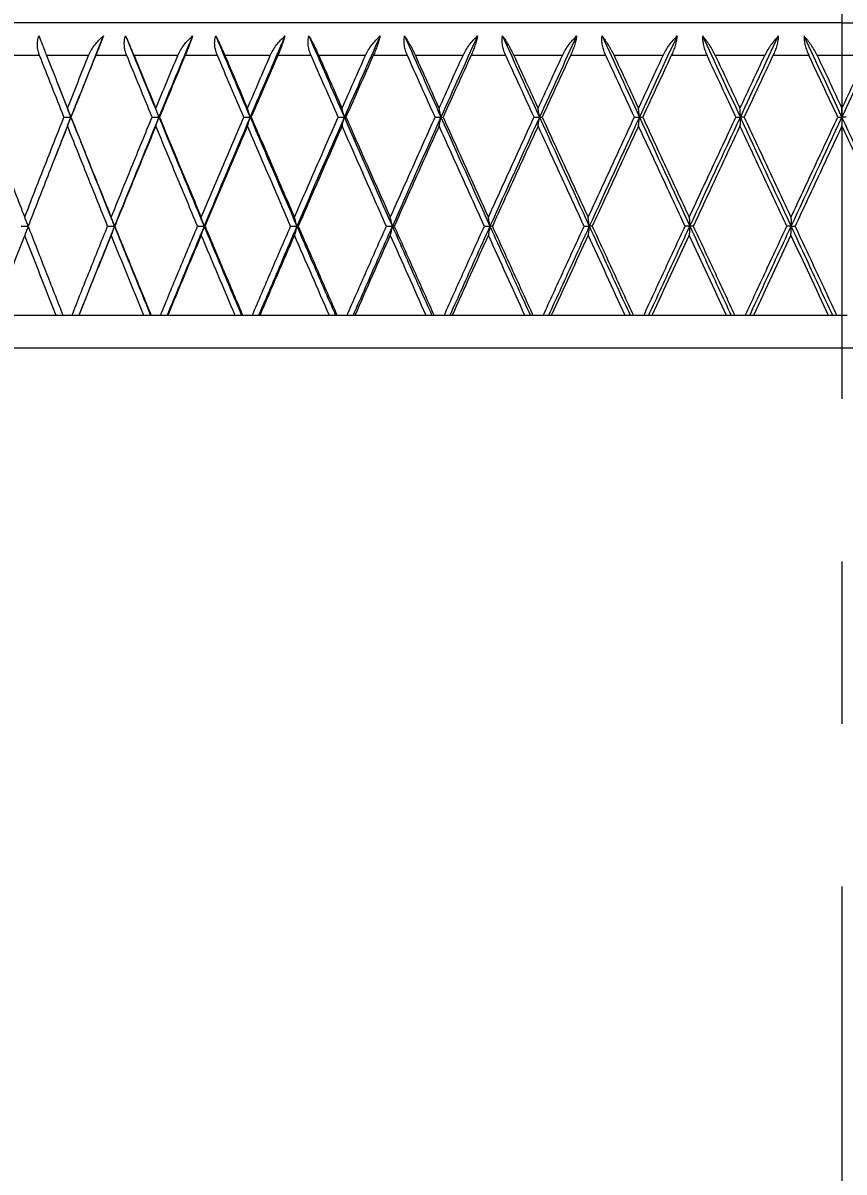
# Model space of a CAD drawing. Extents: x 1661 to 2451, y 0 to 579.
# Drawn here: x 1877.54 to 1890.18, y 260.1 to 277.78 of the extents above; entities that cross this region are included whole.
import ezdxf

# ---------------------------------------------------------------- set-up
doc = ezdxf.new("R2010")
doc.units = 0
doc.header["$LTSCALE"] = 10
doc.header["$MEASUREMENT"] = 0
doc.header["$PDMODE"] = 3
doc.header["$PDSIZE"] = -10
doc.linetypes.add('CENTER', pattern=[2, 1.25, -0.25, 0.25, -0.25])
doc.layers.get('0').update_dxf_attribs({"linetype": 'CONTINUOUS'})
doc.layers.get('DEFPOINTS').update_dxf_attribs({"linetype": 'CONTINUOUS'})
doc.layers.add('1', color=7, linetype='CONTINUOUS')
doc.layers.add('BODY', color=7, linetype='CONTINUOUS')
doc.styles.add('Daelim Dimension', font='')
doc.styles.get('Daelim Dimension').set_extended_font_data('나눔고딕')
doc.dimstyles.new('DEFAULT', dxfattribs={"dimscale": 2, "dimtxt": 2, "dimasz": 2, "dimexe": 0, "dimexo": 2, "dimgap": 1, "dimtad": 1, "dimdec": 0, "dimzin": 9, "dimdsep": 46, "dimtxsty": 'Daelim Dimension', "dimcen": 0.5, "dimclrd": 5, "dimclre": 5, "dimclrt": 256, "dimadec": 1, "dimazin": 0, "dimtfac": 1, "dimtdec": 0, "dimtix": 1, "dimtmove": 0, "dimatfit": 3, "dimfxl": 1, "dimtolj": 1, "dimtzin": 1, "dimlwd": 9, "dimlwe": 9, "dimarcsym": 0})

# ---------------------------------------------------------------- blocks, each defined once
blk = doc.blocks.new('*D10')
at = {"color": 5, "linetype": 'ByBlock', "lineweight": 9, "ltscale": 0.5, "transparency": 16777216}
for p, q in [((2201.175, 273.281), (2210.23, 273.281)), ((2210.23, 229.281), (2210.23, 269.281)), ((2201.175, 225.281), (2210.23, 225.281))]:
    blk.add_line(p, q, dxfattribs=at)
at = {"color": 5, "lineweight": 9, "ltscale": 0.5, "transparency": 16777216}
for p, q in [((1872.627, 259.845), (1872.627, 257.735)), ((1907.627, 259.845), (1907.627, 257.735)), ((1872.627, 257.735), (1760.008, 257.735)), ((1903.627, 257.735), (1876.627, 257.735))]:
    blk.add_line(p, q, dxfattribs=at)
at = {"color": 5, "ltscale": 0.5, "transparency": 16777216}
for points in [[(2209.563, 269.281), (2210.897, 269.281), (2210.23, 273.281)], [(1876.627, 258.401), (1876.627, 257.068), (1872.627, 257.735)], [(1903.627, 258.401), (1903.627, 257.068), (1907.627, 257.735)], [(2209.563, 229.281), (2210.897, 229.281), (2210.23, 225.281)]]:
    blk.add_solid(points, dxfattribs=at)
at = {"layer": 'DEFPOINTS', "color": 0, "ltscale": 0.5, "transparency": 16777216}
for p in [(2197.175, 273.281), (2210.23, 273.281), (1907.627, 257.735), (1872.627, 255.845), (1907.627, 255.845), (2197.175, 225.281)]:
    blk.add_point(p, dxfattribs=at)
at = {"color": 7, "ltscale": 0.5, "transparency": 16777216, "insert": (1803.117, 266.359), "char_height": 10, "attachment_point": 5, "style": 'Daelim Dimension'}
blk.add_mtext('\\A1;설치구멍 %%C35', dxfattribs=at)
at = {"ltscale": 0.5, "transparency": 16777216, "insert": (2206.053, 249.281), "char_height": 4, "attachment_point": 5, "rotation": 90, "style": 'Daelim Dimension'}
blk.add_mtext('\\A1;48', dxfattribs=at)

msp = doc.modelspace()

# ---------------------------------------------------------------- linework, layer by layer
at = {"layer": '1', "color": 7, "linetype": 'Continuous', "lineweight": 18}
for p, q in [((1890.144, 277.781), (1868.144, 277.781)), ((1890.144, 277.781), (1912.144, 277.781)), ((1878.045, 273.281), (1877.087, 273.281)), ((1878.289, 273.281), (1878.153, 273.281)), ((1879.398, 273.281), (1878.397, 273.281)), ((1879.652, 273.281), (1879.51, 273.281)), ((1880.803, 273.281), (1879.764, 273.281)), ((1881.065, 273.281), (1880.919, 273.281)), ((1882.254, 273.281), (1881.182, 273.281)), ((1882.524, 273.281), (1882.373, 273.281)), ((1883.743, 273.281), (1882.644, 273.281)), ((1884.019, 273.281), (1883.865, 273.281)), ((1885.263, 273.281), (1884.142, 273.281)), ((1885.544, 273.281), (1885.387, 273.281)), ((1886.807, 273.281), (1885.669, 273.281)), ((1887.092, 273.281), (1886.933, 273.281)), ((1888.367, 273.281), (1887.218, 273.281)), ((1888.654, 273.281), (1888.494, 273.281)), ((1889.936, 273.281), (1888.781, 273.281)), ((1890.224, 273.281), (1890.064, 273.281)), ((1870.394, 272.781), (1890.144, 272.781)), ((1890.144, 272.781), (1909.894, 272.781))]:
    msp.add_line(p, q, dxfattribs=at)
at = {"layer": '1', "color": 7, "linetype": 'Continuous', "lineweight": 13}
msp.add_line((1890.144, 277.781), (1890.144, 277.281), dxfattribs=at)
at = {"layer": '1', "color": 7, "linetype": 'Continuous', "lineweight": 18}
for points, knots in [([(1877.792, 277.281), (1877.782, 277.306), (1877.774, 277.332), (1877.766, 277.37), (1877.763, 277.383), (1877.76, 277.409), (1877.758, 277.422), (1877.757, 277.461), (1877.758, 277.486), (1877.764, 277.522), (1877.767, 277.534), (1877.774, 277.558), (1877.778, 277.569), (1877.783, 277.581)], [0, 0, 0, 0, 0.25, 0.25, 0.375, 0.375, 0.5, 0.5, 0.75, 0.75, 0.875, 0.875, 1, 1, 1, 1]), ([(1877.783, 277.581), (1877.79, 277.56), (1877.799, 277.539), (1877.816, 277.493), (1877.825, 277.469), (1877.84, 277.432), (1877.845, 277.419), (1877.855, 277.392), (1877.86, 277.379), (1877.876, 277.338), (1877.887, 277.31), (1877.899, 277.281)], [0, 0, 0, 0, 0.25, 0.25, 0.5, 0.5, 0.625, 0.625, 0.75, 0.75, 1, 1, 1, 1]), ([(1878.546, 277.281), (1878.558, 277.31), (1878.571, 277.338), (1878.603, 277.392), (1878.621, 277.418), (1878.66, 277.469), (1878.681, 277.493), (1878.725, 277.539), (1878.748, 277.56), (1878.773, 277.581)], [0, 0, 0, 0, 0.25, 0.25, 0.5, 0.5, 0.75, 0.75, 1, 1, 1, 1]), ([(1878.773, 277.581), (1878.764, 277.558), (1878.755, 277.535), (1878.741, 277.498), (1878.737, 277.486), (1878.727, 277.461), (1878.722, 277.448), (1878.707, 277.409), (1878.696, 277.383), (1878.681, 277.345), (1878.676, 277.332), (1878.666, 277.306), (1878.66, 277.293), (1878.655, 277.281)], [0, 0, 0, 0, 0.25, 0.25, 0.375, 0.375, 0.5, 0.5, 0.75, 0.75, 0.875, 0.875, 1, 1, 1, 1]), ([(1879.134, 277.281), (1879.124, 277.306), (1879.115, 277.332), (1879.106, 277.37), (1879.103, 277.383), (1879.099, 277.409), (1879.097, 277.422), (1879.095, 277.461), (1879.095, 277.486), (1879.1, 277.522), (1879.102, 277.534), (1879.108, 277.558), (1879.112, 277.569), (1879.116, 277.581)], [0, 0, 0, 0, 0.25, 0.25, 0.375, 0.375, 0.5, 0.5, 0.75, 0.75, 0.875, 0.875, 1, 1, 1, 1]), ([(1879.116, 277.581), (1879.125, 277.56), (1879.135, 277.539), (1879.155, 277.493), (1879.166, 277.469), (1879.182, 277.432), (1879.187, 277.419), (1879.199, 277.392), (1879.204, 277.379), (1879.222, 277.338), (1879.234, 277.31), (1879.245, 277.281)], [0, 0, 0, 0, 0.25, 0.25, 0.5, 0.5, 0.625, 0.625, 0.75, 0.75, 1, 1, 1, 1]), ([(1879.919, 277.281), (1879.931, 277.31), (1879.945, 277.338), (1879.978, 277.392), (1879.995, 277.418), (1880.035, 277.469), (1880.055, 277.493), (1880.099, 277.539), (1880.122, 277.56), (1880.146, 277.581)], [0, 0, 0, 0, 0.25, 0.25, 0.5, 0.5, 0.75, 0.75, 1, 1, 1, 1]), ([(1880.146, 277.581), (1880.139, 277.558), (1880.131, 277.535), (1880.118, 277.498), (1880.114, 277.486), (1880.104, 277.461), (1880.099, 277.448), (1880.085, 277.409), (1880.075, 277.383), (1880.059, 277.345), (1880.054, 277.332), (1880.043, 277.306), (1880.038, 277.293), (1880.033, 277.281)], [0, 0, 0, 0, 0.25, 0.25, 0.375, 0.375, 0.5, 0.5, 0.75, 0.75, 0.875, 0.875, 1, 1, 1, 1]), ([(1880.53, 277.281), (1880.519, 277.306), (1880.51, 277.332), (1880.5, 277.37), (1880.497, 277.383), (1880.492, 277.409), (1880.49, 277.422), (1880.486, 277.461), (1880.486, 277.486), (1880.489, 277.522), (1880.491, 277.534), (1880.496, 277.558), (1880.499, 277.569), (1880.503, 277.581)], [0, 0, 0, 0, 0.25, 0.25, 0.375, 0.375, 0.5, 0.5, 0.75, 0.75, 0.875, 0.875, 1, 1, 1, 1]), ([(1880.503, 277.581), (1880.514, 277.56), (1880.525, 277.539), (1880.548, 277.493), (1880.559, 277.469), (1880.577, 277.432), (1880.583, 277.419), (1880.596, 277.392), (1880.602, 277.379), (1880.62, 277.338), (1880.633, 277.31), (1880.645, 277.281)], [0, 0, 0, 0, 0.25, 0.25, 0.5, 0.5, 0.625, 0.625, 0.75, 0.75, 1, 1, 1, 1]), ([(1881.342, 277.281), (1881.355, 277.31), (1881.369, 277.338), (1881.402, 277.392), (1881.42, 277.418), (1881.459, 277.469), (1881.479, 277.493), (1881.523, 277.539), (1881.545, 277.56), (1881.569, 277.581)], [0, 0, 0, 0, 0.25, 0.25, 0.5, 0.5, 0.75, 0.75, 1, 1, 1, 1]), ([(1881.569, 277.581), (1881.563, 277.558), (1881.556, 277.535), (1881.544, 277.498), (1881.54, 277.486), (1881.531, 277.461), (1881.526, 277.448), (1881.512, 277.409), (1881.502, 277.383), (1881.486, 277.345), (1881.481, 277.332), (1881.47, 277.306), (1881.465, 277.293), (1881.46, 277.281)], [0, 0, 0, 0, 0.25, 0.25, 0.375, 0.375, 0.5, 0.5, 0.75, 0.75, 0.875, 0.875, 1, 1, 1, 1]), ([(1881.972, 277.281), (1881.961, 277.306), (1881.952, 277.332), (1881.94, 277.37), (1881.937, 277.383), (1881.932, 277.409), (1881.93, 277.422), (1881.925, 277.461), (1881.924, 277.486), (1881.926, 277.522), (1881.927, 277.534), (1881.931, 277.558), (1881.934, 277.569), (1881.937, 277.581)], [0, 0, 0, 0, 0.25, 0.25, 0.375, 0.375, 0.5, 0.5, 0.75, 0.75, 0.875, 0.875, 1, 1, 1, 1]), ([(1881.937, 277.581), (1881.949, 277.56), (1881.962, 277.539), (1881.987, 277.493), (1882, 277.469), (1882.019, 277.432), (1882.026, 277.419), (1882.039, 277.392), (1882.046, 277.379), (1882.065, 277.338), (1882.078, 277.31), (1882.091, 277.281)], [0, 0, 0, 0, 0.25, 0.25, 0.5, 0.5, 0.625, 0.625, 0.75, 0.75, 1, 1, 1, 1]), ([(1882.808, 277.281), (1882.821, 277.31), (1882.836, 277.338), (1882.868, 277.392), (1882.886, 277.418), (1882.925, 277.469), (1882.945, 277.493), (1882.988, 277.539), (1883.01, 277.56), (1883.034, 277.581)], [0, 0, 0, 0, 0.25, 0.25, 0.5, 0.5, 0.75, 0.75, 1, 1, 1, 1]), ([(1883.034, 277.581), (1883.028, 277.558), (1883.022, 277.535), (1883.011, 277.498), (1883.007, 277.486), (1882.999, 277.461), (1882.995, 277.448), (1882.981, 277.409), (1882.972, 277.383), (1882.956, 277.345), (1882.951, 277.332), (1882.94, 277.306), (1882.934, 277.293), (1882.929, 277.281)], [0, 0, 0, 0, 0.25, 0.25, 0.375, 0.375, 0.5, 0.5, 0.75, 0.75, 0.875, 0.875, 1, 1, 1, 1]), ([(1883.454, 277.281), (1883.443, 277.306), (1883.433, 277.332), (1883.421, 277.37), (1883.418, 277.383), (1883.412, 277.409), (1883.409, 277.422), (1883.403, 277.461), (1883.402, 277.486), (1883.402, 277.522), (1883.403, 277.534), (1883.406, 277.558), (1883.408, 277.569), (1883.411, 277.581)], [0, 0, 0, 0, 0.25, 0.25, 0.375, 0.375, 0.5, 0.5, 0.75, 0.75, 0.875, 0.875, 1, 1, 1, 1]), ([(1883.411, 277.581), (1883.425, 277.56), (1883.438, 277.539), (1883.466, 277.493), (1883.48, 277.469), (1883.501, 277.432), (1883.508, 277.419), (1883.522, 277.392), (1883.529, 277.379), (1883.55, 277.338), (1883.563, 277.31), (1883.576, 277.281)], [0, 0, 0, 0, 0.25, 0.25, 0.5, 0.5, 0.625, 0.625, 0.75, 0.75, 1, 1, 1, 1]), ([(1884.31, 277.281), (1884.323, 277.31), (1884.338, 277.338), (1884.37, 277.392), (1884.388, 277.418), (1884.426, 277.469), (1884.446, 277.493), (1884.488, 277.539), (1884.51, 277.56), (1884.533, 277.581)], [0, 0, 0, 0, 0.25, 0.25, 0.5, 0.5, 0.75, 0.75, 1, 1, 1, 1]), ([(1884.533, 277.581), (1884.529, 277.558), (1884.523, 277.535), (1884.514, 277.498), (1884.51, 277.486), (1884.502, 277.461), (1884.498, 277.448), (1884.485, 277.409), (1884.476, 277.383), (1884.46, 277.345), (1884.455, 277.332), (1884.444, 277.306), (1884.439, 277.293), (1884.433, 277.281)], [0, 0, 0, 0, 0.25, 0.25, 0.375, 0.375, 0.5, 0.5, 0.75, 0.75, 0.875, 0.875, 1, 1, 1, 1]), ([(1884.969, 277.281), (1884.958, 277.306), (1884.948, 277.332), (1884.935, 277.37), (1884.931, 277.383), (1884.925, 277.409), (1884.922, 277.422), (1884.915, 277.461), (1884.912, 277.486), (1884.912, 277.522), (1884.912, 277.534), (1884.914, 277.558), (1884.915, 277.569), (1884.917, 277.581)], [0, 0, 0, 0, 0.25, 0.25, 0.375, 0.375, 0.5, 0.5, 0.75, 0.75, 0.875, 0.875, 1, 1, 1, 1]), ([(1884.917, 277.581), (1884.933, 277.56), (1884.948, 277.539), (1884.978, 277.493), (1884.993, 277.469), (1885.015, 277.432), (1885.023, 277.419), (1885.037, 277.392), (1885.045, 277.379), (1885.066, 277.338), (1885.08, 277.31), (1885.093, 277.281)], [0, 0, 0, 0, 0.25, 0.25, 0.5, 0.5, 0.625, 0.625, 0.75, 0.75, 1, 1, 1, 1]), ([(1885.84, 277.281), (1885.853, 277.31), (1885.868, 277.338), (1885.9, 277.392), (1885.918, 277.418), (1885.956, 277.469), (1885.975, 277.493), (1886.016, 277.539), (1886.037, 277.56), (1886.059, 277.581)], [0, 0, 0, 0, 0.25, 0.25, 0.5, 0.5, 0.75, 0.75, 1, 1, 1, 1]), ([(1886.059, 277.581), (1886.056, 277.558), (1886.052, 277.535), (1886.043, 277.498), (1886.04, 277.486), (1886.033, 277.461), (1886.029, 277.448), (1886.017, 277.409), (1886.008, 277.383), (1885.993, 277.345), (1885.987, 277.332), (1885.976, 277.306), (1885.971, 277.293), (1885.965, 277.281)], [0, 0, 0, 0, 0.25, 0.25, 0.375, 0.375, 0.5, 0.5, 0.75, 0.75, 0.875, 0.875, 1, 1, 1, 1]), ([(1886.509, 277.281), (1886.498, 277.306), (1886.487, 277.332), (1886.474, 277.37), (1886.47, 277.383), (1886.463, 277.409), (1886.46, 277.422), (1886.452, 277.461), (1886.448, 277.486), (1886.446, 277.522), (1886.446, 277.534), (1886.447, 277.558), (1886.448, 277.569), (1886.45, 277.581)], [0, 0, 0, 0, 0.25, 0.25, 0.375, 0.375, 0.5, 0.5, 0.75, 0.75, 0.875, 0.875, 1, 1, 1, 1]), ([(1886.45, 277.581), (1886.466, 277.56), (1886.482, 277.539), (1886.515, 277.493), (1886.531, 277.469), (1886.554, 277.432), (1886.562, 277.419), (1886.577, 277.392), (1886.585, 277.379), (1886.607, 277.338), (1886.622, 277.31), (1886.635, 277.281)], [0, 0, 0, 0, 0.25, 0.25, 0.5, 0.5, 0.625, 0.625, 0.75, 0.75, 1, 1, 1, 1]), ([(1887.391, 277.281), (1887.404, 277.31), (1887.419, 277.338), (1887.451, 277.392), (1887.469, 277.418), (1887.505, 277.469), (1887.525, 277.493), (1887.564, 277.539), (1887.584, 277.56), (1887.605, 277.581)], [0, 0, 0, 0, 0.25, 0.25, 0.5, 0.5, 0.75, 0.75, 1, 1, 1, 1]), ([(1887.605, 277.581), (1887.604, 277.558), (1887.6, 277.535), (1887.593, 277.498), (1887.59, 277.486), (1887.584, 277.461), (1887.58, 277.448), (1887.569, 277.409), (1887.56, 277.383), (1887.545, 277.345), (1887.54, 277.332), (1887.529, 277.306), (1887.523, 277.293), (1887.517, 277.281)], [0, 0, 0, 0, 0.25, 0.25, 0.375, 0.375, 0.5, 0.5, 0.75, 0.75, 0.875, 0.875, 1, 1, 1, 1]), ([(1888, 277.581), (1887.998, 277.558), (1887.998, 277.535), (1888.001, 277.498), (1888.003, 277.486), (1888.007, 277.461), (1888.01, 277.448), (1888.019, 277.409), (1888.026, 277.383), (1888.04, 277.345), (1888.045, 277.332), (1888.055, 277.306), (1888.061, 277.293), (1888.067, 277.281)], [0, 0, 0, 0, 0.25, 0.25, 0.375, 0.375, 0.5, 0.5, 0.75, 0.75, 0.875, 0.875, 1, 1, 1, 1]), ([(1888.194, 277.281), (1888.18, 277.31), (1888.166, 277.338), (1888.136, 277.392), (1888.12, 277.418), (1888.086, 277.469), (1888.069, 277.493), (1888.035, 277.539), (1888.017, 277.56), (1888, 277.581)], [0, 0, 0, 0, 0.25, 0.25, 0.5, 0.5, 0.75, 0.75, 1, 1, 1, 1]), ([(1889.164, 277.581), (1889.144, 277.56), (1889.125, 277.539), (1889.087, 277.493), (1889.068, 277.469), (1889.042, 277.432), (1889.033, 277.419), (1889.016, 277.392), (1889.008, 277.379), (1888.984, 277.338), (1888.969, 277.31), (1888.955, 277.281)], [0, 0, 0, 0, 0.25, 0.25, 0.5, 0.5, 0.625, 0.625, 0.75, 0.75, 1, 1, 1, 1]), ([(1889.164, 277.581), (1889.163, 277.558), (1889.161, 277.535), (1889.155, 277.498), (1889.153, 277.486), (1889.147, 277.461), (1889.144, 277.448), (1889.133, 277.409), (1889.125, 277.383), (1889.11, 277.345), (1889.105, 277.332), (1889.094, 277.306), (1889.088, 277.293), (1889.082, 277.281)], [0, 0, 0, 0, 0.25, 0.25, 0.375, 0.375, 0.5, 0.5, 0.75, 0.75, 0.875, 0.875, 1, 1, 1, 1]), ([(1889.56, 277.581), (1889.56, 277.558), (1889.561, 277.535), (1889.565, 277.498), (1889.567, 277.486), (1889.572, 277.461), (1889.575, 277.448), (1889.585, 277.409), (1889.593, 277.383), (1889.607, 277.345), (1889.613, 277.332), (1889.623, 277.306), (1889.629, 277.293), (1889.635, 277.281)], [0, 0, 0, 0, 0.25, 0.25, 0.375, 0.375, 0.5, 0.5, 0.75, 0.75, 0.875, 0.875, 1, 1, 1, 1]), ([(1889.762, 277.281), (1889.749, 277.31), (1889.734, 277.338), (1889.703, 277.392), (1889.686, 277.418), (1889.652, 277.469), (1889.634, 277.493), (1889.598, 277.539), (1889.579, 277.56), (1889.56, 277.581)], [0, 0, 0, 0, 0.25, 0.25, 0.5, 0.5, 0.75, 0.75, 1, 1, 1, 1]), ([(1877.616, 274.658), (1877.608, 274.68), (1877.589, 274.724), (1877.571, 274.768), (1877.562, 274.791)], [0, 0, 0, 0, 0.485548, 1, 1, 1, 1]), ([(1877.616, 274.651), (1877.608, 274.629), (1877.589, 274.585), (1877.571, 274.541), (1877.562, 274.518)], [0, 0, 0, 0, 0.48553, 1, 1, 1, 1]), ([(1878.944, 274.654), (1878.875, 274.483), (1878.691, 274.025), (1878.509, 273.567), (1878.395, 273.281)], [0, 0, 0, 0, 0.374329, 1, 1, 1, 1]), ([(1878.944, 274.654), (1879.013, 274.483), (1879.198, 274.025), (1879.384, 273.567), (1879.501, 273.281)], [0, 0, 0, 0, 0.374329, 1, 1, 1, 1]), ([(1880.324, 274.654), (1880.253, 274.483), (1880.062, 274.025), (1879.872, 273.567), (1879.754, 273.281)], [0, 0, 0, 0, 0.374329, 1, 1, 1, 1]), ([(1880.324, 274.654), (1880.396, 274.483), (1880.588, 274.025), (1880.781, 273.567), (1880.902, 273.281)], [0, 0, 0, 0, 0.374329, 1, 1, 1, 1]), ([(1881.753, 274.654), (1881.679, 274.483), (1881.482, 274.025), (1881.286, 273.567), (1881.164, 273.281)], [0, 0, 0, 0, 0.374329, 1, 1, 1, 1]), ([(1881.753, 274.654), (1881.827, 274.483), (1882.024, 274.025), (1882.223, 273.567), (1882.348, 273.281)], [0, 0, 0, 0, 0.374329, 1, 1, 1, 1]), ([(1883.222, 274.654), (1883.146, 274.483), (1882.944, 274.025), (1882.743, 273.567), (1882.617, 273.281)], [0, 0, 0, 0, 0.374329, 1, 1, 1, 1]), ([(1883.222, 274.654), (1883.298, 274.483), (1883.5, 274.025), (1883.704, 273.567), (1883.832, 273.281)], [0, 0, 0, 0, 0.374329, 1, 1, 1, 1]), ([(1884.725, 274.654), (1884.647, 274.483), (1884.441, 274.025), (1884.236, 273.567), (1884.107, 273.281)], [0, 0, 0, 0, 0.374329, 1, 1, 1, 1]), ([(1884.725, 274.654), (1884.802, 274.483), (1885.009, 274.025), (1885.217, 273.567), (1885.347, 273.281)], [0, 0, 0, 0, 0.374329, 1, 1, 1, 1]), ([(1886.254, 274.654), (1886.176, 274.483), (1885.966, 274.025), (1885.757, 273.567), (1885.627, 273.281)], [0, 0, 0, 0, 0.374329, 1, 1, 1, 1]), ([(1886.254, 274.654), (1886.333, 274.483), (1886.542, 274.025), (1886.753, 273.567), (1886.885, 273.281)], [0, 0, 0, 0, 0.374329, 1, 1, 1, 1]), ([(1887.168, 273.281), (1887.3, 273.567), (1887.511, 274.025), (1887.723, 274.483), (1887.802, 274.654)], [0, 0, 0, 0, 0.625671, 1, 1, 1, 1]), ([(1887.802, 274.654), (1887.882, 274.483), (1888.094, 274.025), (1888.306, 273.567), (1888.439, 273.281)], [0, 0, 0, 0, 0.374329, 1, 1, 1, 1]), ([(1888.724, 273.281), (1888.857, 273.567), (1889.07, 274.025), (1889.282, 274.483), (1889.362, 274.654)], [0, 0, 0, 0, 0.625671, 1, 1, 1, 1]), ([(1890.001, 273.281), (1889.867, 273.567), (1889.655, 274.025), (1889.442, 274.483), (1889.362, 274.654)], [0, 0, 0, 0, 0.625671, 1, 1, 1, 1])]:
    msp.add_open_spline(points, degree=3, knots=knots, dxfattribs=at)
for points, degree in [([(1878.773, 277.581), (1878.605, 277.165), (1878.439, 276.749), (1878.274, 276.332)], 3), ([(1879.116, 277.581), (1879.285, 277.165), (1879.456, 276.749), (1879.628, 276.332)], 3), ([(1880.146, 277.581), (1879.972, 277.165), (1879.799, 276.749), (1879.628, 276.332)], 3), ([(1880.503, 277.581), (1880.679, 277.165), (1880.855, 276.749), (1881.033, 276.332)], 3), ([(1881.569, 277.581), (1881.389, 277.165), (1881.211, 276.749), (1881.033, 276.332)], 3), ([(1881.937, 277.581), (1882.118, 277.165), (1882.3, 276.749), (1882.483, 276.332)], 3), ([(1883.034, 277.581), (1882.849, 277.165), (1882.665, 276.749), (1882.483, 276.332)], 3), ([(1883.411, 277.581), (1883.596, 277.165), (1883.783, 276.749), (1883.97, 276.332)], 3), ([(1884.533, 277.581), (1884.344, 277.165), (1884.157, 276.749), (1883.97, 276.332)], 3), ([(1884.917, 277.581), (1885.107, 277.165), (1885.296, 276.749), (1885.487, 276.332)], 3), ([(1886.059, 277.581), (1885.868, 277.165), (1885.677, 276.749), (1885.487, 276.332)], 3), ([(1886.45, 277.581), (1886.641, 277.165), (1886.834, 276.749), (1887.026, 276.332)], 3), ([(1887.605, 277.581), (1887.412, 277.165), (1887.219, 276.749), (1887.026, 276.332)], 3), ([(1888.581, 276.332), (1888.387, 276.749), (1888.193, 277.165), (1888, 277.581)], 3), ([(1888.581, 276.332), (1888.775, 276.749), (1888.97, 277.165), (1889.164, 277.581)], 3), ([(1890.144, 276.332), (1889.949, 276.749), (1889.755, 277.165), (1889.56, 277.581)], 3), ([(1890.144, 276.332), (1890.338, 276.749), (1890.533, 277.165), (1890.727, 277.581)], 3), ([(1878.167, 276.332), (1878.104, 276.49), (1877.979, 276.807), (1877.854, 277.123), (1877.792, 277.281)], 3), ([(1877.899, 277.281), (1877.952, 277.145), (1878.059, 276.875), (1878.167, 276.604), (1878.221, 276.468)], 3), ([(1878.221, 276.468), (1878.275, 276.604), (1878.383, 276.875), (1878.491, 277.145), (1878.546, 277.281)], 3), ([(1878.655, 277.281), (1878.591, 277.123), (1878.464, 276.807), (1878.338, 276.49), (1878.275, 276.332)], 3), ([(1879.524, 276.332), (1879.459, 276.49), (1879.329, 276.807), (1879.199, 277.123), (1879.134, 277.281)], 3), ([(1879.245, 277.281), (1879.301, 277.145), (1879.413, 276.875), (1879.525, 276.604), (1879.581, 276.468)], 3), ([(1879.581, 276.468), (1879.637, 276.604), (1879.749, 276.875), (1879.862, 277.145), (1879.919, 277.281)], 3), ([(1880.033, 277.281), (1879.966, 277.123), (1879.834, 276.807), (1879.703, 276.49), (1879.637, 276.332)], 3), ([(1880.934, 276.332), (1880.866, 276.49), (1880.731, 276.807), (1880.597, 277.123), (1880.53, 277.281)], 3), ([(1880.645, 277.281), (1880.703, 277.145), (1880.818, 276.875), (1880.934, 276.604), (1880.992, 276.468)], 3), ([(1880.992, 276.468), (1881.05, 276.604), (1881.167, 276.875), (1881.284, 277.145), (1881.342, 277.281)], 3), ([(1881.46, 277.281), (1881.391, 277.123), (1881.254, 276.807), (1881.118, 276.49), (1881.051, 276.332)], 3), ([(1882.389, 276.332), (1882.319, 276.49), (1882.18, 276.807), (1882.041, 277.123), (1881.972, 277.281)], 3), ([(1882.091, 277.281), (1882.15, 277.145), (1882.269, 276.875), (1882.389, 276.604), (1882.448, 276.468)], 3), ([(1882.448, 276.468), (1882.508, 276.604), (1882.628, 276.875), (1882.748, 277.145), (1882.808, 277.281)], 3), ([(1882.929, 277.281), (1882.858, 277.123), (1882.718, 276.807), (1882.578, 276.49), (1882.508, 276.332)], 3), ([(1883.881, 276.332), (1883.809, 276.49), (1883.667, 276.807), (1883.525, 277.123), (1883.454, 277.281)], 3), ([(1883.576, 277.281), (1883.637, 277.145), (1883.759, 276.875), (1883.881, 276.604), (1883.942, 276.468)], 3), ([(1883.942, 276.468), (1884.003, 276.604), (1884.125, 276.875), (1884.248, 277.145), (1884.31, 277.281)], 3), ([(1884.433, 277.281), (1884.361, 277.123), (1884.218, 276.807), (1884.075, 276.49), (1884.003, 276.332)], 3), ([(1885.403, 276.332), (1885.331, 276.49), (1885.186, 276.807), (1885.041, 277.123), (1884.969, 277.281)], 3), ([(1885.093, 277.281), (1885.155, 277.145), (1885.279, 276.875), (1885.404, 276.604), (1885.466, 276.468)], 3), ([(1885.466, 276.468), (1885.528, 276.604), (1885.652, 276.875), (1885.777, 277.145), (1885.84, 277.281)], 3), ([(1885.965, 277.281), (1885.892, 277.123), (1885.746, 276.807), (1885.601, 276.49), (1885.528, 276.332)], 3), ([(1886.949, 276.332), (1886.876, 276.49), (1886.729, 276.807), (1886.583, 277.123), (1886.509, 277.281)], 3), ([(1886.635, 277.281), (1886.698, 277.145), (1886.824, 276.875), (1886.949, 276.604), (1887.012, 276.468)], 3), ([(1887.012, 276.468), (1887.075, 276.604), (1887.201, 276.875), (1887.327, 277.145), (1887.391, 277.281)], 3), ([(1887.517, 277.281), (1887.443, 277.123), (1887.296, 276.807), (1887.149, 276.49), (1887.076, 276.332)], 3), ([(1888.511, 276.332), (1888.437, 276.49), (1888.289, 276.807), (1888.141, 277.123), (1888.067, 277.281)], 3), ([(1888.194, 277.281), (1888.257, 277.145), (1888.384, 276.875), (1888.511, 276.604), (1888.574, 276.468)], 3), ([(1888.574, 276.468), (1888.638, 276.604), (1888.765, 276.875), (1888.892, 277.145), (1888.955, 277.281)], 3), ([(1889.082, 277.281), (1889.008, 277.123), (1888.86, 276.807), (1888.712, 276.49), (1888.638, 276.332)], 3), ([(1890.08, 276.332), (1890.006, 276.49), (1889.857, 276.807), (1889.709, 277.123), (1889.635, 277.281)], 3), ([(1889.762, 277.281), (1889.826, 277.145), (1889.953, 276.875), (1890.08, 276.604), (1890.144, 276.468)], 3), ([(1890.144, 276.468), (1890.207, 276.604), (1890.335, 276.875), (1890.462, 277.145), (1890.525, 277.281)], 3), ([(1878.052, 276.894), (1878.056, 276.884)], 1), ([(1878.066, 276.857), (1878.135, 276.682), (1878.204, 276.507), (1878.274, 276.332)], 3), ([(1876.97, 276.332), (1877.068, 276.076), (1877.264, 275.562), (1877.462, 275.048), (1877.562, 274.791)], 3), ([(1877.562, 274.791), (1877.662, 275.048), (1877.862, 275.562), (1878.065, 276.076), (1878.167, 276.332)], 3), ([(1878.274, 276.332), (1878.191, 276.123), (1878.108, 275.913), (1878.026, 275.704)], 3), ([(1878.167, 276.332), (1878.184, 276.332), (1878.22, 276.332), (1878.256, 276.332), (1878.274, 276.332)], 3), ([(1878.274, 276.332), (1878.265, 276.355), (1878.247, 276.4), (1878.229, 276.445), (1878.221, 276.468)], 3), ([(1878.221, 276.196), (1878.229, 276.219), (1878.247, 276.264), (1878.265, 276.31), (1878.274, 276.332)], 3), ([(1878.274, 276.332), (1878.274, 276.332), (1878.274, 276.332), (1878.275, 276.332), (1878.275, 276.332)], 3), ([(1878.274, 276.332), (1878.495, 275.774), (1878.718, 275.214), (1878.944, 274.654)], 3), ([(1878.275, 276.332), (1878.377, 276.076), (1878.582, 275.562), (1878.79, 275.048), (1878.894, 274.791)], 3), ([(1878.894, 274.791), (1878.998, 275.048), (1879.207, 275.562), (1879.418, 276.076), (1879.524, 276.332)], 3), ([(1879.628, 276.332), (1879.398, 275.774), (1879.17, 275.214), (1878.944, 274.654)], 3), ([(1879.524, 276.332), (1879.542, 276.332), (1879.576, 276.332), (1879.61, 276.332), (1879.628, 276.332)], 3), ([(1879.628, 276.332), (1879.62, 276.355), (1879.604, 276.4), (1879.589, 276.445), (1879.581, 276.468)], 3), ([(1879.581, 276.196), (1879.589, 276.219), (1879.604, 276.264), (1879.62, 276.31), (1879.628, 276.332)], 3), ([(1879.628, 276.332), (1879.629, 276.332), (1879.632, 276.332), (1879.635, 276.332), (1879.637, 276.332)], 3), ([(1879.628, 276.332), (1879.858, 275.774), (1880.09, 275.214), (1880.324, 274.654)], 3), ([(1879.637, 276.332), (1879.743, 276.076), (1879.957, 275.562), (1880.172, 275.048), (1880.28, 274.791)], 3), ([(1880.28, 274.791), (1880.389, 275.048), (1880.606, 275.562), (1880.824, 276.076), (1880.934, 276.332)], 3), ([(1881.033, 276.332), (1880.795, 275.774), (1880.559, 275.214), (1880.324, 274.654)], 3), ([(1880.934, 276.332), (1880.951, 276.332), (1880.984, 276.332), (1881.016, 276.332), (1881.033, 276.332)], 3), ([(1881.033, 276.332), (1881.026, 276.355), (1881.013, 276.4), (1880.999, 276.445), (1880.992, 276.468)], 3), ([(1880.992, 276.196), (1880.999, 276.219), (1881.013, 276.264), (1881.026, 276.31), (1881.033, 276.332)], 3), ([(1881.033, 276.332), (1881.036, 276.332), (1881.042, 276.332), (1881.048, 276.332), (1881.051, 276.332)], 3), ([(1881.033, 276.332), (1881.271, 275.774), (1881.511, 275.214), (1881.753, 274.654)], 3), ([(1881.051, 276.332), (1881.16, 276.076), (1881.381, 275.562), (1881.604, 275.048), (1881.715, 274.791)], 3), ([(1881.715, 274.791), (1881.827, 275.048), (1882.051, 275.562), (1882.276, 276.076), (1882.389, 276.332)], 3), ([(1882.483, 276.332), (1882.238, 275.774), (1881.994, 275.214), (1881.753, 274.654)], 3), ([(1882.389, 276.332), (1882.404, 276.332), (1882.436, 276.332), (1882.467, 276.332), (1882.483, 276.332)], 3), ([(1882.483, 276.332), (1882.477, 276.355), (1882.466, 276.4), (1882.454, 276.445), (1882.448, 276.468)], 3), ([(1882.448, 276.196), (1882.454, 276.219), (1882.466, 276.264), (1882.477, 276.31), (1882.483, 276.332)], 3), ([(1882.483, 276.332), (1882.487, 276.332), (1882.495, 276.332), (1882.504, 276.332), (1882.508, 276.332)], 3), ([(1882.483, 276.332), (1882.727, 275.774), (1882.974, 275.214), (1883.222, 274.654)], 3), ([(1882.508, 276.332), (1882.621, 276.076), (1882.848, 275.562), (1883.076, 275.048), (1883.191, 274.791)], 3), ([(1883.191, 274.791), (1883.305, 275.048), (1883.535, 275.562), (1883.765, 276.076), (1883.881, 276.332)], 3), ([(1883.97, 276.332), (1883.719, 275.774), (1883.47, 275.214), (1883.222, 274.654)], 3), ([(1883.881, 276.332), (1883.896, 276.332), (1883.925, 276.332), (1883.955, 276.332), (1883.97, 276.332)], 3), ([(1883.97, 276.332), (1883.965, 276.355), (1883.956, 276.4), (1883.947, 276.445), (1883.942, 276.468)], 3), ([(1883.942, 276.196), (1883.947, 276.219), (1883.956, 276.264), (1883.965, 276.31), (1883.97, 276.332)], 3), ([(1883.97, 276.332), (1883.975, 276.332), (1883.986, 276.332), (1883.998, 276.332), (1884.003, 276.332)], 3), ([(1883.97, 276.332), (1884.22, 275.774), (1884.472, 275.214), (1884.725, 274.654)], 3), ([(1884.003, 276.332), (1884.119, 276.076), (1884.351, 275.562), (1884.584, 275.048), (1884.701, 274.791)], 3), ([(1884.701, 274.791), (1884.817, 275.048), (1885.051, 275.562), (1885.286, 276.076), (1885.403, 276.332)], 3), ([(1885.487, 276.332), (1885.232, 275.774), (1884.978, 275.214), (1884.725, 274.654)], 3), ([(1885.403, 276.332), (1885.417, 276.332), (1885.445, 276.332), (1885.473, 276.332), (1885.487, 276.332)], 3), ([(1885.487, 276.332), (1885.483, 276.355), (1885.476, 276.4), (1885.469, 276.445), (1885.466, 276.468)], 3), ([(1885.466, 276.196), (1885.469, 276.219), (1885.476, 276.264), (1885.483, 276.31), (1885.487, 276.332)], 3), ([(1885.487, 276.332), (1885.494, 276.332), (1885.507, 276.332), (1885.521, 276.332), (1885.528, 276.332)], 3), ([(1885.487, 276.332), (1885.742, 275.774), (1885.997, 275.214), (1886.254, 274.654)], 3), ([(1885.528, 276.332), (1885.646, 276.076), (1885.882, 275.562), (1886.118, 275.048), (1886.237, 274.791)], 3), ([(1886.237, 274.791), (1886.355, 275.048), (1886.593, 275.562), (1886.83, 276.076), (1886.949, 276.332)], 3), ([(1887.026, 276.332), (1886.768, 275.774), (1886.511, 275.214), (1886.254, 274.654)], 3), ([(1886.949, 276.332), (1886.962, 276.332), (1886.988, 276.332), (1887.014, 276.332), (1887.026, 276.332)], 3), ([(1887.026, 276.332), (1887.024, 276.355), (1887.019, 276.4), (1887.015, 276.445), (1887.012, 276.468)], 3), ([(1887.012, 276.196), (1887.015, 276.219), (1887.019, 276.264), (1887.024, 276.31), (1887.026, 276.332)], 3), ([(1887.026, 276.332), (1887.035, 276.332), (1887.051, 276.332), (1887.067, 276.332), (1887.076, 276.332)], 3), ([(1887.026, 276.332), (1887.284, 275.774), (1887.543, 275.214), (1887.802, 274.654)], 3), ([(1887.076, 276.332), (1887.195, 276.076), (1887.433, 275.562), (1887.672, 275.048), (1887.792, 274.791)], 3), ([(1887.792, 274.791), (1887.912, 275.048), (1888.151, 275.562), (1888.391, 276.076), (1888.511, 276.332)], 3), ([(1887.802, 274.654), (1888.062, 275.214), (1888.321, 275.774), (1888.581, 276.332)], 3), ([(1888.511, 276.332), (1888.523, 276.332), (1888.546, 276.332), (1888.57, 276.332), (1888.581, 276.332)], 3), ([(1888.581, 276.332), (1888.58, 276.355), (1888.578, 276.4), (1888.575, 276.445), (1888.574, 276.468)], 3), ([(1888.581, 276.332), (1888.58, 276.31), (1888.578, 276.264), (1888.575, 276.219), (1888.574, 276.196)], 3), ([(1889.362, 274.654), (1889.102, 275.214), (1888.841, 275.774), (1888.581, 276.332)], 3), ([(1888.638, 276.332), (1888.628, 276.332), (1888.61, 276.332), (1888.591, 276.332), (1888.581, 276.332)], 3), ([(1888.638, 276.332), (1888.758, 276.076), (1888.998, 275.563), (1889.238, 275.048), (1889.359, 274.791)], 3), ([(1889.359, 274.791), (1889.479, 275.048), (1889.719, 275.562), (1889.96, 276.076), (1890.08, 276.332)], 3), ([(1889.362, 274.654), (1889.623, 275.214), (1889.883, 275.774), (1890.144, 276.332)], 3), ([(1890.08, 276.332), (1890.091, 276.332), (1890.112, 276.332), (1890.133, 276.332), (1890.144, 276.332)], 3), ([(1890.144, 276.332), (1890.144, 276.355), (1890.144, 276.4), (1890.144, 276.445), (1890.144, 276.468)], 3), ([(1890.926, 274.654), (1890.665, 275.214), (1890.404, 275.774), (1890.144, 276.332)], 3), ([(1890.144, 276.332), (1890.144, 276.31), (1890.144, 276.264), (1890.144, 276.219), (1890.144, 276.196)], 3), ([(1890.208, 276.332), (1890.197, 276.332), (1890.176, 276.332), (1890.154, 276.332), (1890.144, 276.332)], 3), ([(1878.221, 276.196), (1878.119, 275.94), (1877.916, 275.426), (1877.715, 274.912), (1877.615, 274.654)], 3), ([(1878.839, 274.654), (1878.735, 274.912), (1878.528, 275.426), (1878.323, 275.94), (1878.221, 276.196)], 3), ([(1879.581, 276.196), (1879.475, 275.94), (1879.263, 275.426), (1879.053, 274.912), (1878.949, 274.654)], 3), ([(1880.223, 274.654), (1880.115, 274.912), (1879.9, 275.426), (1879.687, 275.94), (1879.581, 276.196)], 3), ([(1880.992, 276.196), (1880.882, 275.94), (1880.663, 275.426), (1880.446, 274.912), (1880.338, 274.654)], 3), ([(1881.656, 274.654), (1881.545, 274.912), (1881.323, 275.426), (1881.102, 275.94), (1880.992, 276.196)], 3), ([(1882.448, 276.196), (1882.335, 275.94), (1882.11, 275.426), (1881.886, 274.912), (1881.774, 274.654)], 3), ([(1883.13, 274.654), (1883.016, 274.912), (1882.788, 275.426), (1882.561, 275.94), (1882.448, 276.196)], 3), ([(1883.942, 276.196), (1883.826, 275.94), (1883.596, 275.426), (1883.366, 274.912), (1883.252, 274.654)], 3), ([(1884.639, 274.654), (1884.522, 274.912), (1884.289, 275.426), (1884.058, 275.94), (1883.942, 276.196)], 3), ([(1885.466, 276.196), (1885.348, 275.94), (1885.113, 275.426), (1884.879, 274.912), (1884.762, 274.654)], 3), ([(1886.174, 274.654), (1886.056, 274.912), (1885.819, 275.426), (1885.583, 275.94), (1885.466, 276.196)], 3), ([(1887.012, 276.196), (1886.893, 275.94), (1886.655, 275.426), (1886.418, 274.912), (1886.299, 274.654)], 3), ([(1887.729, 274.654), (1887.609, 274.912), (1887.37, 275.426), (1887.131, 275.94), (1887.012, 276.196)], 3), ([(1888.574, 276.196), (1888.454, 275.94), (1888.215, 275.426), (1887.975, 274.912), (1887.855, 274.654)], 3), ([(1889.295, 274.654), (1889.175, 274.912), (1888.934, 275.426), (1888.694, 275.94), (1888.574, 276.196)], 3), ([(1890.144, 276.196), (1890.024, 275.94), (1889.783, 275.426), (1889.543, 274.912), (1889.422, 274.654)], 3), ([(1890.865, 274.654), (1890.745, 274.912), (1890.505, 275.426), (1890.264, 275.94), (1890.144, 276.196)], 3), ([(1878.026, 275.704), (1878.011, 275.668)], 1), ([(1878.944, 274.654), (1878.936, 274.677), (1878.919, 274.723), (1878.902, 274.768), (1878.894, 274.791)], 3), ([(1880.324, 274.654), (1880.317, 274.677), (1880.302, 274.723), (1880.288, 274.768), (1880.28, 274.791)], 3), ([(1881.753, 274.654), (1881.746, 274.677), (1881.734, 274.723), (1881.721, 274.768), (1881.715, 274.791)], 3), ([(1883.222, 274.654), (1883.217, 274.677), (1883.206, 274.723), (1883.196, 274.768), (1883.191, 274.791)], 3), ([(1884.725, 274.654), (1884.721, 274.677), (1884.713, 274.723), (1884.705, 274.768), (1884.701, 274.791)], 3), ([(1886.254, 274.654), (1886.251, 274.677), (1886.245, 274.723), (1886.24, 274.768), (1886.237, 274.791)], 3), ([(1887.792, 274.791), (1887.794, 274.768), (1887.797, 274.723), (1887.801, 274.677), (1887.802, 274.654)], 3), ([(1889.359, 274.791), (1889.359, 274.768), (1889.36, 274.723), (1889.361, 274.677), (1889.362, 274.654)], 3), ([(1877.509, 274.654), (1877.527, 274.654), (1877.564, 274.654), (1877.6, 274.654), (1877.618, 274.654)], 3), ([(1877.615, 274.654), (1877.704, 274.426), (1877.882, 273.968), (1878.062, 273.51), (1878.153, 273.281)], 3), ([(1878.289, 273.281), (1878.38, 273.51), (1878.562, 273.968), (1878.746, 274.426), (1878.839, 274.654)], 3), ([(1878.839, 274.654), (1878.856, 274.654), (1878.891, 274.654), (1878.926, 274.654), (1878.944, 274.654)], 3), ([(1878.944, 274.654), (1878.936, 274.632), (1878.919, 274.586), (1878.902, 274.541), (1878.894, 274.518)], 3), ([(1878.949, 274.654), (1878.948, 274.654), (1878.946, 274.654), (1878.945, 274.654), (1878.944, 274.654)], 3), ([(1878.949, 274.654), (1879.042, 274.426), (1879.228, 273.968), (1879.416, 273.51), (1879.51, 273.281)], 3), ([(1879.652, 273.281), (1879.746, 273.51), (1879.936, 273.968), (1880.127, 274.426), (1880.223, 274.654)], 3), ([(1880.223, 274.654), (1880.24, 274.654), (1880.274, 274.654), (1880.307, 274.654), (1880.324, 274.654)], 3), ([(1880.324, 274.654), (1880.317, 274.632), (1880.302, 274.586), (1880.288, 274.541), (1880.28, 274.518)], 3), ([(1880.338, 274.654), (1880.336, 274.654), (1880.331, 274.654), (1880.327, 274.654), (1880.324, 274.654)], 3), ([(1880.338, 274.654), (1880.434, 274.426), (1880.627, 273.968), (1880.822, 273.51), (1880.919, 273.281)], 3), ([(1881.065, 273.281), (1881.163, 273.51), (1881.36, 273.968), (1881.557, 274.426), (1881.656, 274.654)], 3), ([(1881.656, 274.654), (1881.672, 274.654), (1881.704, 274.654), (1881.737, 274.654), (1881.753, 274.654)], 3), ([(1881.753, 274.654), (1881.746, 274.632), (1881.734, 274.586), (1881.721, 274.541), (1881.715, 274.518)], 3), ([(1881.774, 274.654), (1881.771, 274.654), (1881.763, 274.654), (1881.756, 274.654), (1881.753, 274.654)], 3), ([(1881.774, 274.654), (1881.873, 274.426), (1882.072, 273.968), (1882.273, 273.51), (1882.373, 273.281)], 3), ([(1882.524, 273.281), (1882.624, 273.51), (1882.826, 273.968), (1883.029, 274.426), (1883.13, 274.654)], 3), ([(1883.13, 274.654), (1883.146, 274.654), (1883.176, 274.654), (1883.207, 274.654), (1883.222, 274.654)], 3), ([(1883.222, 274.654), (1883.217, 274.632), (1883.206, 274.586), (1883.196, 274.541), (1883.191, 274.518)], 3), ([(1883.252, 274.654), (1883.247, 274.654), (1883.237, 274.654), (1883.227, 274.654), (1883.222, 274.654)], 3), ([(1883.252, 274.654), (1883.353, 274.426), (1883.557, 273.968), (1883.762, 273.51), (1883.865, 273.281)], 3), ([(1884.019, 273.281), (1884.122, 273.51), (1884.328, 273.968), (1884.535, 274.426), (1884.639, 274.654)], 3), ([(1884.639, 274.654), (1884.653, 274.654), (1884.682, 274.654), (1884.71, 274.654), (1884.725, 274.654)], 3), ([(1884.725, 274.654), (1884.721, 274.632), (1884.713, 274.586), (1884.705, 274.541), (1884.701, 274.518)], 3), ([(1884.762, 274.654), (1884.756, 274.654), (1884.744, 274.654), (1884.731, 274.654), (1884.725, 274.654)], 3), ([(1884.762, 274.654), (1884.866, 274.426), (1885.074, 273.968), (1885.283, 273.51), (1885.387, 273.281)], 3), ([(1885.544, 273.281), (1885.649, 273.51), (1885.859, 273.968), (1886.069, 274.426), (1886.174, 274.654)], 3), ([(1886.174, 274.654), (1886.187, 274.654), (1886.214, 274.654), (1886.241, 274.654), (1886.254, 274.654)], 3), ([(1886.254, 274.654), (1886.251, 274.632), (1886.245, 274.586), (1886.24, 274.541), (1886.237, 274.518)], 3), ([(1886.299, 274.654), (1886.292, 274.654), (1886.277, 274.654), (1886.262, 274.654), (1886.254, 274.654)], 3), ([(1886.299, 274.654), (1886.405, 274.426), (1886.616, 273.968), (1886.827, 273.51), (1886.933, 273.281)], 3), ([(1887.092, 273.281), (1887.198, 273.51), (1887.41, 273.968), (1887.622, 274.426), (1887.729, 274.654)], 3), ([(1887.802, 274.654), (1887.79, 274.654), (1887.766, 274.654), (1887.741, 274.654), (1887.729, 274.654)], 3), ([(1887.802, 274.654), (1887.801, 274.632), (1887.797, 274.586), (1887.794, 274.541), (1887.792, 274.518)], 3), ([(1887.855, 274.654), (1887.846, 274.654), (1887.829, 274.654), (1887.811, 274.654), (1887.802, 274.654)], 3), ([(1887.855, 274.654), (1887.962, 274.426), (1888.174, 273.968), (1888.388, 273.51), (1888.494, 273.281)], 3), ([(1888.654, 273.281), (1888.761, 273.51), (1888.975, 273.968), (1889.188, 274.426), (1889.295, 274.654)], 3), ([(1889.362, 274.654), (1889.351, 274.654), (1889.329, 274.654), (1889.306, 274.654), (1889.295, 274.654)], 3), ([(1889.359, 274.518), (1889.359, 274.541), (1889.36, 274.586), (1889.361, 274.632), (1889.362, 274.654)], 3), ([(1889.362, 274.654), (1889.372, 274.654), (1889.392, 274.654), (1889.412, 274.654), (1889.422, 274.654)], 3), ([(1889.422, 274.654), (1889.529, 274.426), (1889.743, 273.968), (1889.957, 273.51), (1890.064, 273.281)], 3), ([(1877.562, 274.518), (1877.482, 274.312), (1877.323, 273.9), (1877.166, 273.487), (1877.087, 273.281)], 3), ([(1878.045, 273.281), (1877.964, 273.487), (1877.802, 273.9), (1877.642, 274.312), (1877.562, 274.518)], 3), ([(1878.894, 274.518), (1878.81, 274.312), (1878.644, 273.9), (1878.479, 273.487), (1878.397, 273.281)], 3), ([(1879.398, 273.281), (1879.313, 273.487), (1879.145, 273.9), (1878.977, 274.312), (1878.894, 274.518)], 3), ([(1880.28, 274.518), (1880.194, 274.312), (1880.021, 273.9), (1879.85, 273.487), (1879.764, 273.281)], 3), ([(1880.803, 273.281), (1880.715, 273.487), (1880.541, 273.9), (1880.367, 274.312), (1880.28, 274.518)], 3), ([(1881.715, 274.518), (1881.626, 274.312), (1881.448, 273.9), (1881.271, 273.487), (1881.182, 273.281)], 3), ([(1882.254, 273.281), (1882.163, 273.487), (1881.983, 273.9), (1881.804, 274.312), (1881.715, 274.518)], 3), ([(1883.191, 274.518), (1883.099, 274.312), (1882.917, 273.9), (1882.735, 273.487), (1882.644, 273.281)], 3), ([(1883.743, 273.281), (1883.65, 273.487), (1883.466, 273.9), (1883.282, 274.312), (1883.191, 274.518)], 3), ([(1884.701, 274.518), (1884.607, 274.312), (1884.421, 273.9), (1884.235, 273.487), (1884.142, 273.281)], 3), ([(1885.263, 273.281), (1885.169, 273.487), (1884.981, 273.9), (1884.794, 274.312), (1884.701, 274.518)], 3), ([(1886.237, 274.518), (1886.142, 274.312), (1885.953, 273.9), (1885.763, 273.487), (1885.669, 273.281)], 3), ([(1886.807, 273.281), (1886.712, 273.487), (1886.521, 273.9), (1886.332, 274.312), (1886.237, 274.518)], 3), ([(1887.792, 274.518), (1887.696, 274.312), (1887.505, 273.9), (1887.314, 273.487), (1887.218, 273.281)], 3), ([(1888.367, 273.281), (1888.271, 273.487), (1888.079, 273.9), (1887.888, 274.312), (1887.792, 274.518)], 3), ([(1889.359, 274.518), (1889.262, 274.312), (1889.07, 273.9), (1888.878, 273.487), (1888.781, 273.281)], 3), ([(1889.936, 273.281), (1889.84, 273.487), (1889.647, 273.9), (1889.455, 274.312), (1889.359, 274.518)], 3), ([(1877.986, 273.703), (1877.991, 273.692)], 1), ([(1878.152, 273.281), (1878.135, 273.281), (1878.099, 273.281), (1878.063, 273.281), (1878.045, 273.281)], 3), ([(1878.153, 273.281), (1878.153, 273.281), (1878.153, 273.281), (1878.153, 273.281), (1878.152, 273.281)], 3), ([(1878.395, 273.281), (1878.378, 273.281), (1878.342, 273.281), (1878.306, 273.281), (1878.289, 273.281)], 3), ([(1878.397, 273.281), (1878.397, 273.281), (1878.396, 273.281), (1878.396, 273.281), (1878.395, 273.281)], 3), ([(1879.501, 273.281), (1879.484, 273.281), (1879.45, 273.281), (1879.415, 273.281), (1879.398, 273.281)], 3), ([(1879.51, 273.281), (1879.509, 273.281), (1879.506, 273.281), (1879.503, 273.281), (1879.501, 273.281)], 3), ([(1879.754, 273.281), (1879.737, 273.281), (1879.703, 273.281), (1879.669, 273.281), (1879.652, 273.281)], 3), ([(1879.764, 273.281), (1879.763, 273.281), (1879.759, 273.281), (1879.756, 273.281), (1879.754, 273.281)], 3), ([(1880.902, 273.281), (1880.886, 273.281), (1880.853, 273.281), (1880.82, 273.281), (1880.803, 273.281)], 3), ([(1880.919, 273.281), (1880.916, 273.281), (1880.911, 273.281), (1880.905, 273.281), (1880.902, 273.281)], 3), ([(1881.164, 273.281), (1881.147, 273.281), (1881.115, 273.281), (1881.082, 273.281), (1881.065, 273.281)], 3), ([(1881.182, 273.281), (1881.179, 273.281), (1881.173, 273.281), (1881.167, 273.281), (1881.164, 273.281)], 3), ([(1882.348, 273.281), (1882.332, 273.281), (1882.301, 273.281), (1882.27, 273.281), (1882.254, 273.281)], 3), ([(1882.373, 273.281), (1882.369, 273.281), (1882.361, 273.281), (1882.352, 273.281), (1882.348, 273.281)], 3), ([(1882.617, 273.281), (1882.602, 273.281), (1882.57, 273.281), (1882.539, 273.281), (1882.524, 273.281)], 3), ([(1882.644, 273.281), (1882.639, 273.281), (1882.63, 273.281), (1882.622, 273.281), (1882.617, 273.281)], 3), ([(1883.832, 273.281), (1883.817, 273.281), (1883.787, 273.281), (1883.758, 273.281), (1883.743, 273.281)], 3), ([(1883.865, 273.281), (1883.86, 273.281), (1883.849, 273.281), (1883.838, 273.281), (1883.832, 273.281)], 3), ([(1884.107, 273.281), (1884.093, 273.281), (1884.063, 273.281), (1884.034, 273.281), (1884.019, 273.281)], 3), ([(1884.142, 273.281), (1884.136, 273.281), (1884.124, 273.281), (1884.113, 273.281), (1884.107, 273.281)], 3), ([(1885.347, 273.281), (1885.333, 273.281), (1885.305, 273.281), (1885.277, 273.281), (1885.263, 273.281)], 3), ([(1885.387, 273.281), (1885.381, 273.281), (1885.367, 273.281), (1885.353, 273.281), (1885.347, 273.281)], 3), ([(1885.627, 273.281), (1885.613, 273.281), (1885.585, 273.281), (1885.558, 273.281), (1885.544, 273.281)], 3), ([(1885.669, 273.281), (1885.662, 273.281), (1885.648, 273.281), (1885.634, 273.281), (1885.627, 273.281)], 3), ([(1886.885, 273.281), (1886.872, 273.281), (1886.846, 273.281), (1886.82, 273.281), (1886.807, 273.281)], 3), ([(1886.933, 273.281), (1886.925, 273.281), (1886.909, 273.281), (1886.893, 273.281), (1886.885, 273.281)], 3), ([(1887.168, 273.281), (1887.155, 273.281), (1887.13, 273.281), (1887.105, 273.281), (1887.092, 273.281)], 3), ([(1887.218, 273.281), (1887.21, 273.281), (1887.193, 273.281), (1887.176, 273.281), (1887.168, 273.281)], 3), ([(1888.439, 273.281), (1888.427, 273.281), (1888.403, 273.281), (1888.379, 273.281), (1888.367, 273.281)], 3), ([(1888.494, 273.281), (1888.485, 273.281), (1888.466, 273.281), (1888.448, 273.281), (1888.439, 273.281)], 3), ([(1888.724, 273.281), (1888.712, 273.281), (1888.689, 273.281), (1888.666, 273.281), (1888.654, 273.281)], 3), ([(1888.781, 273.281), (1888.772, 273.281), (1888.753, 273.281), (1888.734, 273.281), (1888.724, 273.281)], 3), ([(1890.001, 273.281), (1889.99, 273.281), (1889.969, 273.281), (1889.947, 273.281), (1889.936, 273.281)], 3), ([(1890.064, 273.281), (1890.053, 273.281), (1890.032, 273.281), (1890.011, 273.281), (1890.001, 273.281)], 3)]:
    msp.add_open_spline(points, degree=degree, dxfattribs=at)
at = {"layer": '1', "color": 7, "linetype": 'Continuous', "lineweight": 13}
for points, weights in [([(1877.792, 277.281), (1877.561, 277.281), (1877.334, 277.281)], [1, 0.9999245188, 1]), ([(1878.546, 277.281), (1878.219, 277.281), (1877.899, 277.281)], [1, 0.999856305361, 1]), ([(1879.134, 277.281), (1878.893, 277.281), (1878.655, 277.281)], [1, 0.9999245188, 1]), ([(1879.919, 277.281), (1879.579, 277.281), (1879.245, 277.281)], [1, 0.999856305361, 1]), ([(1880.53, 277.281), (1880.28, 277.281), (1880.033, 277.281)], [1, 0.999924518799, 1]), ([(1881.342, 277.281), (1880.991, 277.281), (1880.645, 277.281)], [1, 0.999856305361, 1]), ([(1881.972, 277.281), (1881.715, 277.281), (1881.46, 277.281)], [1, 0.9999245188, 1]), ([(1882.808, 277.281), (1882.447, 277.281), (1882.091, 277.281)], [1, 0.999856305361, 1]), ([(1883.454, 277.281), (1883.19, 277.281), (1882.929, 277.281)], [1, 0.9999245188, 1]), ([(1884.31, 277.281), (1883.941, 277.281), (1883.576, 277.281)], [1, 0.999856305361, 1]), ([(1884.969, 277.281), (1884.7, 277.281), (1884.433, 277.281)], [1, 0.9999245188, 1]), ([(1885.84, 277.281), (1885.465, 277.281), (1885.093, 277.281)], [1, 0.999856305361, 1]), ([(1886.509, 277.281), (1886.236, 277.281), (1885.965, 277.281)], [1, 0.9999245188, 1]), ([(1887.391, 277.281), (1887.012, 277.281), (1886.635, 277.281)], [1, 0.999856305361, 1]), ([(1888.067, 277.281), (1887.792, 277.281), (1887.517, 277.281)], [1, 0.9999245188, 1]), ([(1888.955, 277.281), (1888.574, 277.281), (1888.194, 277.281)], [1, 0.999856305361, 1]), ([(1889.635, 277.281), (1889.359, 277.281), (1889.082, 277.281)], [1, 0.9999245188, 1]), ([(1890.144, 277.281), (1889.953, 277.281), (1889.762, 277.281)], [1, 0.999964075695, 1]), ([(1890.525, 277.281), (1890.335, 277.281), (1890.144, 277.281)], [1, 0.999964075695, 1])]:
    msp.add_rational_spline(points, weights, degree=2, dxfattribs=at)
at = {"layer": 'BODY', "color": 1, "linetype": 'CENTER', "lineweight": 5}
msp.add_line((1890.144, 484.497), (1890.144, 159.969), dxfattribs=at)

# ---------------------------------------------------------------- dimensions: what is measured, and where the dimension line sits
at = {"color": 5, "ltscale": 0.5}
dim = msp.add_linear_dim(base=(1907.627, 257.735), p1=(1872.627, 255.845), p2=(1907.627, 255.845), text='설치구멍 %%C<>', dimstyle='DEFAULT', override={"dimtxt": 5, "dimclrd": 5, "dimclre": 5, "dimclrt": 7}, dxfattribs=at)
dim.commit()
dim.dimension.update_dxf_attribs({"geometry": '*D10', "text_midpoint": (1803.117, 257.735), "dimtype": 160})

doc.saveas('drawing.dxf')
